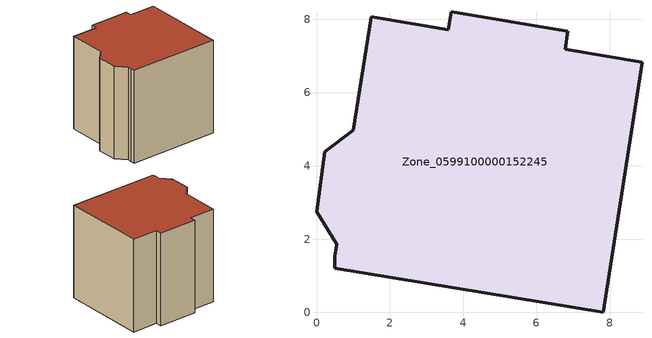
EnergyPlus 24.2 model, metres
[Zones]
Zone_0599100000152245
 floor ground (C_G): 0.49,1.53 0.55,1.86 0,2.75 0.23,4.39 1,4.97 1.5,8.06 3.59,7.71 3.68,8.21 6.86,7.67 6.78,7.18 8.88,6.83 7.83,0 0.49,1.2 z0
 wall outside (C_F): 1,4.97 0.23,4.39 0,2.75 0.55,1.86 0.49,1.53 0.49,1.2 7.83,0 8.88,6.83 6.78,7.18 6.86,7.67 3.68,8.21 3.59,7.71 1.5,8.06 1,4.97 z0:7.71
 roof outside (C_R): 0,2.75 0.55,1.86 0.49,1.53 0.49,1.2 7.83,0 8.88,6.83 6.78,7.18 6.86,7.67 3.68,8.21 3.59,7.71 1.5,8.06 1,4.97 0.23,4.39 z7.71
[BUILDING]
Pand.0599100000152245: North Axis=0; Terrain=City; Loads Convergence Tolerance Value=0.04; Temperature Convergence Tolerance Value=0.4; Solar Distribution=FullExterior; Maximum Number of Warmup Days=25; Minimum Number of Warmup Days=1
[Site:Location]
Rotterdam.The.Hague.AP_ZH_NLD Design_Conditions: Latitude=51.96; Longitude=4.45; Time Zone=1; Elevation=-4.5
[SITE:GROUNDTEMPERATURE:BUILDINGSURFACE]
18, 18, 18, 18, 18, 18, 18, 18, 18, 18, 18, 18
[MATERIAL] Thermal Absorptance=0.9; Solar Absorptance=0.7; Visible Absorptance=0.7
Name | Roughness | Thickness | Conductivity | Density | Specific Heat
G.D.1965 | MediumSmooth | 0.15 | 1 | 540 | 1210
F.D.1965 | Rough | 0.3 | 0.857143 | 1920 | 840
R.D.1965 | MediumRough | 0.2 | 0.08 | 1500 | 1000
[CONSTRUCTION]
C_G: G.D.1965
C_F: F.D.1965
C_R: R.D.1965
[ZONE]
Zone_0599100000152245: Type=1; Multiplier=1; Ceiling Height=Autocalculate; Volume=Autocalculate; Floor Area=autocalculate; Part of Total Floor Area=Yes
[ZONEINFILTRATION:DESIGNFLOWRATE]
Infil_Zone_0599100000152245: Zone or ZoneList or Space or SpaceList=Zone_0599100000152245; Schedule=AlwaysOn; Design Flow Rate Calculation Method=Flow/Area; Flow Rate per Floor Area=0.0042; Constant Term Coefficient=1; Temperature Term Coefficient=0; Velocity Term Coefficient=0; Velocity Squared Term Coefficient=0
[HVACTEMPLATE:ZONE:IDEALLOADSAIRSYSTEM]
Zone_0599100000152245: Maximum Heating Supply Air Temperature=50; Minimum Cooling Supply Air Temperature=13; Maximum Heating Supply Air Humidity Ratio=0.0156; Minimum Cooling Supply Air Humidity Ratio=0.0077; Heating Limit=NoLimit; Cooling Limit=NoLimit; Dehumidification Control Type=ConstantSensibleHeatRatio; Cooling Sensible Heat Ratio=0.7; Dehumidification Setpoint=60; Humidification Control Type=None; Humidification Setpoint=30; Outdoor Air Method=None; Outdoor Air Flow Rate per Person=0.00944; Outdoor Air Flow Rate per Zone Floor Area=0; Outdoor Air Flow Rate per Zone=0; Demand Controlled Ventilation Type=None; Outdoor Air Economizer Type=NoEconomizer; Heat Recovery Type=None; Sensible Heat Recovery Effectiveness=0.7; Latent Heat Recovery Effectiveness=0.65
[ZONECONTROL:THERMOSTAT]
ThermostatControl_Zone_0599100000152245: Zone or ZoneList=Zone_0599100000152245; Control Type Schedule=DualSetpointControlType; Control 1=Thermostat_Zone_0599100000152245; Temperature Difference Between Cutout And Setpoint=0
[THERMOSTATSETPOINT:DUALSETPOINT]
Thermostat_Zone_0599100000152245: Heating Setpoint Temperature Schedule=HeatingSetpoint_Zone_0599100000152245; Cooling Setpoint Temperature Schedule=CoolingSetpoint_Zone_0599100000152245
[SCHEDULE:COMPACT]
HeatingSetpoint_Zone_0599100000152245: Through: 12/31, For: AllDays, Until: 24:00, 21
CoolingSetpoint_Zone_0599100000152245: Through: 12/31, For: AllDays, Until: 24:00, 24
DualSetpointControlType: Through: 12/31, For: AllDays, Until: 24:00, 4
AlwaysOn: Through: 12/31, For: AllDays, Until: 24:00, 1
